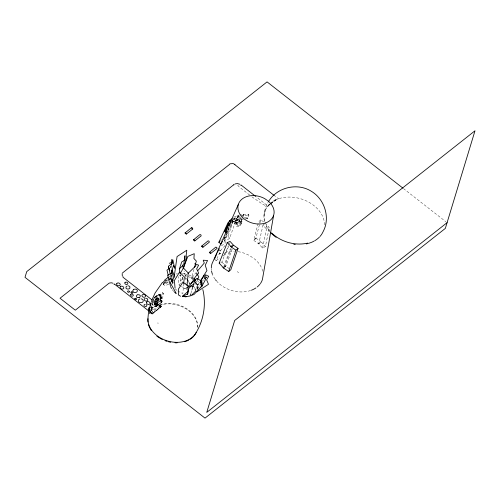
<?xml version="1.0" encoding="UTF-8"?>
<svg xmlns="http://www.w3.org/2000/svg" width="500" height="500" viewBox="0 0 500 500"><rect width="100%" height="100%" fill="white"/><g stroke="black" fill="none" stroke-linecap="round" stroke-linejoin="round"><path stroke-width="0.38" stroke-dasharray="2.5 1.88" d="M195.425 282.2L197.4 289.637L197.444 285.5L195.562 281.887M151.525 307.087L150.787 313.025L151.938 313.756L160.206 307.306L161.794 297.806A5.325 2.537 -39.8 0 0 160.044 296.694L159.406 296.856L163.644 293.544L162.519 292.656L155.75 297.931M165.325 283.319L165.394 283.125M186.419 276.25L185.012 275.794M150.494 312.331L150.269 311.656L150.069 312.856L149.787 312.675L150.169 312.062M150.387 309.175L150.162 312.106L151.938 313.756L160.356 306.825L160.206 307.306L159.219 306.325M151.938 313.756L153.131 304.981M183.669 283.612L182.831 293.531L177.969 291.194M186.9 287.194L186.706 289.481L181.838 287.144M263.981 215.512L264.269 212.519L265.819 206.588L268.012 202.506M169.806 267.956L170.944 267.056L171.112 265.512M150.787 313.025L159.531 306.225L159.75 304.675M160.206 307.306L160.688 306.956L161.012 304.631M174.681 277.019L174.106 277.269L175.062 276.856M161.262 303.094L163.644 293.544M235.688 222.731L235.512 222.806M236.287 220.2L236.219 220.381M237.119 222.8L237.362 222.738M238.844 218.9L238.556 219.019M240.263 219.469L240.294 219.225M151.931 304.344L153.075 305.163L152.075 304.175L151.4 307.15L152.544 307.962L153.694 307.062M262.613 248.069L266.494 229.006L269.288 227.45L265.8 223.637L263 225.194L258.712 243.812L262.613 248.069L265.406 246.513L269.288 227.45M160.031 302.125L161.669 300.85L160.525 300.031L162.519 292.656M160.144 299.262L160.763 295.669A6.131 2.925 -39.8 0 0 158.369 294.425L154.344 297.344M160.425 299.456A101.862 49.9 68 0 1 161.062 296.581L161.044 295.863A6.225 2.969 -39.8 0 0 159 294.562L156.781 295.663L153.787 298.238M164.638 281.887L164.944 282.812A2.712 1.019 -29.4 0 0 166.581 282.6L167.969 281.9M164.581 282.344L164.669 281.956M197.4 289.637L197.444 285.5L195.6 282.125M230.263 226.038L230.062 226.612M172.756 284.106L173.475 281.281M155.706 296.875L157.919 295.387L159.144 295.262A5.325 2.537 -39.8 0 1 160.138 295.894L160.712 295.45L160.331 296.875A101.862 49.9 68 0 0 159.7 299.756M258.131 223.5L253.694 240.325L258.712 243.812L261.506 242.256L265.406 246.513M256.106 238.269L253.694 240.325L255.9 238.119L260.725 219.831L264.65 222.594M170.944 267.056L171.519 265.019M193.081 279.513L191.475 278.056L194.219 268.463M190.969 293.15L191.825 290.219M155.981 303.181L156.525 301.363M156.55 301.962L156.888 300.85M235.863 221.438L235.806 222.219L237.431 225.425C238.962 226.044 241.275 224.594 241.306 222.906L241.144 222.656C239.594 222.019 237.331 223.506 237.269 225.175M239.831 220.206L239.5 221.069M153.075 305.163L151.95 304.275L153.294 299.85L155.137 298.412M153.969 302.213L154.419 300.738L153.294 299.85M149.919 312.444L152.137 314.181L161.85 306.15L160.169 304.831L159.45 305.763L159.6 305.281M159.45 305.544L159.594 305.062M152.137 314.181L161.85 306.15M264.525 221.688A30.875 23.019 16.9 0 1 265.5 209.694L265.644 209.213L264.125 215.025L264.669 221.206L265.525 223.25M251.894 196.831L262.031 203.806L267.387 206.612L269.006 204.319M270.087 203.463L274.312 200.206L276.675 199.275L267.731 206.444M278.775 198.45L278.625 198.931L274.975 196.075M219.575 254.125L220.538 253.325L219.619 254.231L219.544 253.275L220.394 253.156M246.375 218.756L247.862 218.438L247.7 217.344L248.744 214.281L243.025 214.237L240.181 214.844M248.744 214.281L248.906 215.375L247.862 218.438L245.119 218.412M224.525 237.95L228 236.231L234.169 218.681L235.812 220.719L229.638 238.275L222.925 242.856M179.438 285.438L180.794 281.737L180.65 280.338L183.244 279.025M151.838 302.938L151.988 302.538M223.8 266.506L230.494 248.369M224.488 266.9L231.181 248.762M224.744 267.194L225.794 266.319L232.219 248.906M242.531 216.506L243.419 214.625L242.725 216.462M242.6 217.781L243.519 215.331L243.363 214.237M220.794 262.456L221.925 262L228.394 245.688M228.675 244.981L229.519 242.85M231.325 223.119L232.956 221.619L237.288 219.475L238.538 216.394L237.725 215.362L233.481 217.463M222.894 255.987L225.362 254.3L228.762 245.938M235.812 220.719L232.675 222.275L224.781 240.681L223.688 239.788L226.419 233.412M226.7 233.275L223.688 239.788M227.375 233.044L224.338 240.125M230 226.775L232.237 221.713L232.675 222.275L230.319 224.469M241.15 217.45L236.475 218.45L231.863 220.725L232.956 221.619L234.294 218.494L233.837 217.919L232.5 221.044M239.875 224.037L241.438 220.463L241.012 219.562L242.113 221.775L240.55 225.35L238.175 226.469L236.344 226.238C235.181 224.506 233.544 222.006 235.7 220.381C237 219.25 239 217.906 240.731 218.819C243.131 219.906 240.781 225.45 239.45 223.137L240.55 225.35M214.494 259.069L216.1 260.625L220.506 250.637L225.113 245.538M154.069 302.575L154.394 301.869M239.719 220.575L238.688 221.863M153.112 299.969L153.294 299.431L153.044 299.812M195.444 283.363L197.156 280.106M164.137 283.531L163.725 284.587L164.306 285.338A4.306 1.613 -29.4 0 0 166.9 284.994L168.956 283.969M235.9 221.506L236.112 221.031M199.506 282.244L197.444 285.5L199.125 283.956M149.544 313.387L150.219 312.375M149.394 313.869L150.45 312.288M168.781 279.6L169.981 279.119L171.238 277.312L168.062 279.244M265.5 209.694L268.969 204.638L271.05 203.056M169.981 279.119L171.238 277.312M158.863 295.231L159.619 294.688L159.144 295.262M163.088 284.925L164.981 282.4M184.794 284.369L186.15 282.756M188.238 276.45L191.475 278.056L196.894 271.7M170.656 278.781L170.413 279.088L170.619 278.788M164.569 282.95L166.869 281.006M236.144 221.094L237.969 219.644L239.356 219.475L239.862 220.275M196.625 289.137L199.75 285.769M153.781 297.913L154.119 297.569M153.744 298.412L155.494 296.7M153.756 298.744L155.556 297M260.725 219.831L258.519 222.037L260.2 223.219M264.656 223.544L263 225.194L266.494 229.006M258.712 243.812L260.919 241.606L261.506 242.256M184.781 276.625L186.919 274.525M221.475 245.863L226.213 242.325M233.837 217.919L234.294 218.494L239.963 216.088M231.081 221.488L234.294 218.494M220.419 240.831L221.469 239.85M202.494 280.869L203.612 279.837M236.506 220.681L238 219.713M239.106 221.412L237.606 222.381M155.469 296.663L158.306 295.056A5.225 2.494 -39.8 0 1 160.025 296.144L160.05 296.675A102.119 50.025 68 0 0 159.562 298.825M268.856 204.8L271.025 203.088M161.062 302.644L162.169 301.769A2.25 1.331 51.7 0 0 162.438 301.075L161.881 299.894L161.094 299.975A2.25 1.331 51.7 0 0 160.831 300.669L161.381 301.85L162.169 301.769M161.819 298.344L160.819 297.356L161.175 297.081L162.3 297.969L161.819 298.344L160.681 297.525L161.163 297.15L162.3 297.975L160.075 299.706M152.162 310.831L151.012 310.056L152.162 310.831L156.406 307.519M160.681 297.525L161.156 297.162M160.512 300.087L161.663 300.863L161.188 301.225L160.037 300.45M271.569 202.662L274.169 200.688L280.725 198.113A30.875 23.019 16.9 0 1 324.487 225.431M270.225 204.181L267.875 205.963L256.256 196.875M270.812 203.731L276.675 199.275M161.663 300.863L161.188 301.225L160.044 300.406M161.062 296.581L160.331 296.875L160.606 295.844M151.425 310.138L152.088 309.206L151.256 307.762M216.1 260.625L219.806 258.094M155.569 302.688L157.106 301.675M164.887 281.175L167.431 279.631M152.844 302.712L153.156 302.062L152.544 301.425M166.906 279.8L167.225 279.619M167.938 281.831L166.544 282.531M168.2 282.444L166.144 283.469A4.306 1.613 -29.4 0 1 163.55 283.812L163.119 283.525L163.875 285.05M181.438 286.531L182.175 286.119M186.625 287.744L184.806 288.756L186.806 287.75M168.944 276.694L173.562 274.669M171.513 278.581L172.812 277.925M185.431 279.662L186.144 279.3L184.031 271M232.288 219.613L234.169 218.681M159.113 294.894L158.231 295.256M167.481 280.125L165.538 280.912L168.919 279.944M160.169 304.831L161.537 304.275A25.312 18.869 16.9 0 1 197.625 327.031M159.388 305.569L161.394 304.756A25.312 18.869 16.9 0 1 186.956 309.431A25.312 18.869 16.9 0 1 197.312 328.919M223.531 267.238L225.794 266.319L228.969 268.469M151.831 304.175L151.969 304.119A2.112 1.575 16.9 0 1 153.025 304.088M180.744 275.363L181.15 275.225L178.688 275.919M237.644 222.45L236.612 222.606M238.044 215.3L239.469 214.994M240.675 215.938L243.519 215.331L248.906 215.375M236.475 218.45L237.288 219.475L242.369 218.394M243.388 219.394L232.956 221.619L232.144 220.588M175.975 274.006L177.463 273.788M152.037 303.962L153.075 303.938M170.106 279.587L170.994 279.469M238.487 219.481L239.681 219.7M244.269 217.319L247.7 217.344M184.438 273.775L188.275 274.762M182.406 273.644L184.706 273.794M236.644 222.669L235.931 222.4M188.988 274.956L193.394 277.175M241.438 220.463L241.812 220.925M242.113 221.775C239.675 220.969 236.163 223.188 236.088 225.837M235.75 221.819L236.25 222.619M193.538 278.288L191.581 277.05L194.194 279.113M159.531 306.225L160.688 306.956M172.65 280.956L170.912 278.031A4.306 1.613 -29.4 0 0 169.35 278.062M169.556 279.1L169.856 279.35L169.587 279.169A2.712 1.019 -29.4 0 0 169.156 279.113M151.394 307.188L152.544 307.962M255.9 238.119L260.919 241.606M237.225 271.619L238.669 272.625M191.475 278.056L193.119 279.331M403.456 188.556L445.85 221.706M160.019 305.312L161.706 306.631M153.119 300.806L154.344 301.769M150.062 311.962L152.287 313.7M149.794 312.638L150.069 312.856A101.862 66.231 33.7 0 1 150.294 309.931M184.794 277.581L186.431 278.875M180.7 286.194L178.994 284.775L178.269 276.462M175.119 288.825L177.4 290.719M249.681 195.081L238.981 186.744L237.025 184.231M173.869 291.506L171.781 289.256M223.756 252.744L225.362 254.3M219.438 249.6L220.506 250.637M218.675 249.587L220.281 251.144A4.194 1.188 -46.2 0 1 220.931 250.031M160 295.712L161.488 297.181M221.925 262L225.794 266.319M197.013 280.031L199.519 283.131M228 236.231L229.638 238.275M223.137 238.637L224.781 240.681M237.725 215.362L238.538 216.394M231.863 221.244L232.675 222.275M269.881 230.719L267.238 227.331L265.812 223.931M234.587 222.812L234.844 223.212C237.3 224.213 240.894 221.863 240.987 219.213M187.994 280.575L188.731 281.925M239 219.494L240.463 222.45M235.969 222.463L237.431 225.425M198.225 290.256L197.425 287.331L197.294 284.206L199.137 288.1M243.025 214.237L243.519 215.331M236.794 218.381L237.288 219.475M170.438 266.144L171.312 268.3M194.381 286.938L194.881 288.244M171.281 274.844L172.5 278.419M171.344 278.319L171.35 279.387A5.481 2.05 -29.4 0 1 170.931 280.1M170.556 275.181L171.656 279.644M197.994 288.944L197.294 284.206M171.256 274.475L171.838 278.181M180.094 274.1L181.244 283.081M182.656 277.075L182.931 281.619M182.613 277.162L182.838 280.969M250.7 290.487A26.412 19.688 16.9 0 1 216.806 281.344M215.094 279.206A26.412 19.688 16.9 0 1 212.362 274.062M211.438 270.262A26.412 19.688 16.9 0 1 211.325 268.756M225.056 252.338A26.412 19.688 16.9 0 1 234.375 251.3M238.125 251.675A26.412 19.688 16.9 0 1 249.662 255.606L255.119 259.4A26.412 19.688 16.9 0 1 262.75 271.444M270.006 231.844A30.875 23.019 16.9 0 1 265.419 224.444M156.294 301.606A1.219 0.444 -54.5 0 1 156.7 301.194M156.231 301.506A1.512 0.55 -54.5 0 1 156.488 301.225M164.938 281.512A3.456 1.294 -29.4 0 1 165.362 281.025M152.531 301.475A0.925 0.688 16.9 0 1 153.1 302.444A0.925 0.688 16.9 0 1 151.95 302.738M153.819 307.231A2.112 1.575 16.9 0 1 151.344 306.537M151.225 307.887A1.85 1.381 16.9 0 1 151.944 309.6A1.85 1.381 16.9 0 1 150.106 310.319M157.794 323.019L158.138 323.113L157.794 323.019M238.081 215.812L236.831 218.9L238.081 215.812M220.062 253.725L219.581 253.312L220.062 253.725"/><path stroke-width="0.75" d="M143.231 300.562L143.056 301.569A3.144 2.344 16.9 0 1 141.7 302.613L139.775 302.569A2.119 1.581 16.9 0 1 138.412 301.475L138.419 299.962L139.775 298.925M140.256 296L140.119 296.794A2.512 1.875 16.9 0 1 139.044 297.619M137.325 290.581L137.156 291.494A2.944 2.194 16.9 0 1 135.912 292.444L134.169 292.425A1.856 1.388 16.9 0 1 132.956 291.444L132.812 290.525L133.7 289.35M157.219 298.412L156.319 299.206L157.456 299.931A1.181 0.881 16.9 0 0 158.144 299.688L158.3 298.969L157.262 298.406M187.3 294.538L187.869 291.544L187.994 285.831L182.956 282.181L178.406 289.081L178.356 294.862L180.575 296.25M187.031 285.669L188.206 272.962L183.412 268.019L180.275 273.444M183.669 283.612L184.338 277.013L179.544 272.069L174.394 280.512L175.056 288.069M171.2 264.744L171.794 259.344L172.281 262.312L169.269 263.275M185.037 232.981C186.031 231.95 187.638 235.994 185.037 232.981L191.55 227.644L192.494 227.981L192.763 228.988L186.375 234.031M193.444 239.856C194.438 238.825 196.044 242.869 193.444 239.856L199.956 234.519L200.9 234.862L201.175 235.863L194.788 240.906M201.581 246.181C202.575 245.144 204.181 249.194 201.581 246.181L208.094 240.837L209.037 241.181L209.312 242.188L202.925 247.225M209.312 252.444C210.306 251.406 211.912 255.456 209.312 252.444L215.825 247.1L216.769 247.444L217.037 248.45L210.656 253.487M238.4 204.231L229.112 225.169L228.525 229.288L227.094 232.581L225.644 232.144L226.244 227.938L228.388 223.925M225.644 232.144C227.763 227.631 227.288 221.581 232.131 218.6M174.219 276.506L177.075 256.55L186.8 250.231L186.163 255.45L186.669 257.831L183.219 268.7M154.831 304.406C153.881 302.281 156.525 294.475 158.944 299.188C158.819 300.956 155.731 300.869 155.662 299.106M273.612 215.387L262.4 279.594A26.412 19.688 16.9 0 1 260.406 283.562M150.113 305.9L150.794 303.181L148.369 313.681L147.881 319.163A25.312 18.869 16.9 0 0 147.969 322.044M148.869 310.963L149.544 308.269M171.144 273.731L173.494 265.363L174.694 268.238L172.8 259.694L172.594 263.212L168.35 266.262L170.369 274.444M194.431 267.725L196.331 261.081L193.925 258.488L194.244 253.669L187.838 256.419L183.306 268.325M190.119 296.081L190.756 293.881M192.037 289.481L194.45 281.613L196.75 278.369L200.438 280.45L201.444 286.55L193.975 294.506L192.125 295.169M155.781 303.562C155.688 306.025 154.175 304.744 155.363 303.212M114.038 284.381L114.181 283.9L149.456 311.488M122.175 273.581L122.312 276.163M122.506 272.931L234.081 184.488L233.938 184.969M123.119 276.75L122.975 277.231L152.5 300.325M154.631 304.581L155.688 301.094M156.619 304.288L158.35 299.35M234.788 164.644L234.931 164.163M240.819 185.4L240.969 184.919L255.644 196.4M179.425 268.863L181.725 261.944L185.075 259.856L184.931 255.775L183.738 264.606L179.425 268.863L180 273.35M228.706 271.525L235.919 250.181L238.05 248.4L233.562 245.275L230.081 241.438L227.338 242.556L219.175 263.119L223.663 268.106L228.706 271.525L230.837 269.738L238.05 248.4M151.088 303.544L151.244 303.094M224.994 230.981L226.256 228.088M226.056 228.575L226.119 228.256L226.056 228.569M227.138 226.244L226.812 227.094M151.637 300.519L155.125 292.95L162.544 282.269M224.981 230.831L224.619 231.794L225.15 230.931M225.431 230.175L226 228.744M227.244 226.488L226.337 228.456M227.306 226.519L226.925 227.375M227.537 226.012L227.794 225.413M226.294 231.525L225.931 232.488L226.181 232.131M214.494 259.069L216.887 253.65M217.481 252.294L218.381 250.263M225.725 232.812L212.05 263.637A26.412 19.688 16.9 0 0 211.319 268.006M225.594 229.794L227.275 226.375M221.094 244.106L218.837 242.3L228.062 222.656L231.031 220.231M221.425 243.406L222.413 241.3M226.4 228.487L226.675 227.913M226.275 228.175L226.694 227.2M225.919 229.431L226.3 228.656M226.55 227.613L227.106 226.381M225.806 229.531L225.4 230.281M225.863 229.562L225.463 230.312M197.494 279.456L198.863 276.856L196.737 273.431L197.044 274.775L194.638 277.919L195.138 281.319M202.05 286.106L205.475 279.6L203.625 275.262L204.206 275.7L201.519 279.75L202.05 286.106L200.837 286.994M227.662 224.731L229.112 225.169L230.75 222.1M227.469 225.7L227.744 225.194M163.113 282.456L164.213 280.975M200.338 280.944L206.95 270.519L205.244 265.244L207.562 260.5L203.225 260.206L204.281 263.031L197.881 270.544M125.037 282.481L124.869 282.725A1.556 1.163 16.9 0 0 126.219 284.456A1.556 1.163 16.9 0 0 127.812 283.244A1.556 1.163 16.9 0 0 125.631 282.144L125.044 282.469M151.381 301.775L151.775 301.45M268.381 201.825C276.681 187.319 297.337 182.319 311.438 191.344C324.856 199.444 330.606 218.119 322.925 232.006A30.875 23.019 16.9 0 1 319.981 236.488M194.656 278.55L190.206 284.619L189.1 282.6M197.331 274.913L198.663 273.087L196.644 268.85L198.65 265.144L194.625 263.819M188.162 286.6L189.519 284.988M200.794 284.65L202.35 282.969M191.025 295.744L195.888 290.869L195.131 288.9M187.987 273.475L196 265.606M218.837 242.3L219.894 241.319M200.25 282.925L201.931 281.381M204.737 278.806L206.419 277.262M231.294 246.188L231.981 246.581L230.812 246.4L231.425 247.062L233.562 245.275L230.812 246.4L227.338 242.556M223.663 268.106L224.219 267.625M182.344 296.269L187.869 291.544M164.331 280.356L168.369 277.144M190.981 283.444L195.487 279.681M229.662 164.325L60.025 298.238L75.312 310.188L109.131 283.125L111.231 282.787L113.019 283.219M169.244 268.4L166.969 270.2L168.269 275.444M157.419 302.875L159.869 300.944M156.631 306.137L160.506 303.081M447.081 222.669L206.75 412.388L234.669 320.494L475 130.775L445.344 228.394L205.012 418.113L25 277.331L26.738 271.606L267.069 81.888L402.844 188.075M196.812 291.906L208.506 284.281L206.606 279.825L208.713 276.281L205.356 274.738L206.075 277.644M156.312 306.369L154.588 306.244M187.469 287.413L194.112 284.037M182.262 296.519L187.812 293.85L188.794 288.456L190.925 286.212L193.487 286.269M127.175 285.938L126.019 286.819L125.994 288.075A1.681 1.256 16.9 0 0 127.1 288.975L128.706 288.988A2.756 2.056 16.9 0 0 129.856 288.1L129.887 286.844A1.681 1.256 16.9 0 0 128.775 285.944L128.25 285.831M133.887 289.269L135.963 289.144M137.269 294.85L136.481 295.55L136.469 296.737A1.644 1.225 16.9 0 0 137.531 297.594L139.044 297.619M219.175 263.119L219.662 262.913M223.05 267.444L223.531 267.238M155.169 303.212C151.862 305.413 159.425 306.331 156.669 303.4M157.075 298.431L156.469 298.931L156.594 299.644M229.806 163.844L233.206 163.544M145.225 298.306L144.312 299A1.85 1.381 16.9 0 0 145.919 301.062A1.85 1.381 16.9 0 0 147.812 299.619M144.775 304.35L144.062 304.894A1.444 1.075 16.9 0 0 144.956 306.394A1.444 1.075 16.9 0 0 146.75 305.938A1.444 1.075 16.9 0 0 145.856 304.431M235.025 183.944L237.406 183.581L239.894 184.25M189.65 296.019L186.213 296.719L183.3 296.537L186.106 296.737L183.031 296.562M156.287 306.631L154.969 306.531M137.556 294.725L139.069 294.75A1.644 1.225 16.9 0 1 140.131 295.606M307.844 243.106C295.05 246.012 281.125 242.019 271.65 232.981M156.7 303.1C158.131 303.019 158.975 305.975 157.125 305.7M141.069 298.819L141.7 298.962A2.119 1.581 16.9 0 1 143.062 300.062M227.081 228.85L228.525 229.288M229.769 220.794L231.081 221.488L229.988 220.594M227.8 224.475L229.112 225.169M226.381 227.681L227.05 228.038M231.425 247.062L235.919 250.181M233.675 163.775L274.363 195.6M191.425 227.938L192.763 228.988M174.406 292L176.006 293.469M156.662 304.188L157.225 305.525L156.85 304.131M194.194 279.113L195.169 280.331M187.312 279.725L187.994 280.575M176.175 293.3L170.294 282.787L173.625 278.125L171.556 270.369L171.606 273.087L167.625 275.3L170.588 286.488M170.881 287.175L171.481 288.562M171.9 269.738L174.525 276.194M168.35 266.262L169.812 270.556M172.744 279.137L173.231 280.569M202.831 289.55C206.331 303.906 203.819 319.619 196.3 332.3A25.312 18.869 16.9 0 1 194 335.931M182.494 264.962L183.456 268.738M171.838 280.387L172.394 282.619M172.069 279.662L172.644 283.363M259.962 284.163A26.412 19.688 16.9 0 1 257.25 286.925M255.969 287.881A26.412 19.688 16.9 0 1 251.412 290.231M216.35 280.819A26.412 19.688 16.9 0 1 215.494 279.75M212.362 274.062A26.412 19.688 16.9 0 1 211.556 271.025M218.681 249.587A4.194 1.188 -46.2 0 1 218.756 249.419M219.125 248.769A4.194 1.188 -46.2 0 1 219.256 248.575M193.512 336.475A25.312 18.869 16.9 0 1 189.981 339.356M188.7 340.087A25.312 18.869 16.9 0 1 184.681 341.719M177.156 342.831A25.312 18.869 16.9 0 1 175.006 342.788M170.681 342.25A25.312 18.869 16.9 0 1 168.525 341.769M167.106 341.362A25.312 18.869 16.9 0 1 165.019 340.65M162.331 339.494A25.312 18.869 16.9 0 1 159.775 338.113M159.169 337.738A25.312 18.869 16.9 0 1 156.844 336.119M151.344 330.438A25.312 18.869 16.9 0 1 150.562 329.244M150.156 328.55A25.312 18.869 16.9 0 1 148.394 324.231M319.45 237.062A30.875 23.019 16.9 0 1 314.906 240.637M314.256 241.012A30.875 23.019 16.9 0 1 308.394 243.4M307.7 243.588A30.875 23.019 16.9 0 1 306.269 243.919M295.206 244.425A30.875 23.019 16.9 0 1 293.762 244.25M276.175 237.381A30.875 23.019 16.9 0 1 270.494 232.394M196.144 332.456A25.312 18.869 16.9 0 1 167.862 341.062A25.312 18.869 16.9 0 1 148.025 318.681M146.144 298.281A1.85 1.381 16.9 0 1 147.037 298.631M147.394 298.919A1.85 1.381 16.9 0 1 147.662 299.256M136.469 289.381A1.856 1.388 16.9 0 1 137.175 290.125M129.3 291.381A0.925 0.688 16.9 0 1 128.55 292.3A0.925 0.688 16.9 0 1 127.625 291.256L128.081 290.906A0.925 0.688 16.9 0 1 129.169 291.212M145.356 295.425A1.85 1.381 16.9 0 1 143.856 297.262A1.85 1.381 16.9 0 1 142.006 295.175L142.919 294.475A1.85 1.381 16.9 0 1 145.094 295.087M149.219 309.975A1.85 1.381 16.9 0 1 148.5 308.263L149.412 307.562A1.85 1.381 16.9 0 1 150.338 307.538M116.894 283.381L116.694 283.669A1.85 1.381 16.9 0 0 118.306 285.731A1.85 1.381 16.9 0 0 120.2 284.288A1.85 1.381 16.9 0 0 117.606 282.975L116.9 283.369M120.394 286.644L120.188 286.944A1.9 1.412 16.9 0 0 121.838 289.056A1.9 1.412 16.9 0 0 123.775 287.581A1.9 1.412 16.9 0 0 121.125 286.231L120.4 286.637M131.15 292.031L131.05 292.175A0.925 0.688 16.9 0 0 131.85 293.206A0.925 0.688 16.9 0 0 132.8 292.488A0.925 0.688 16.9 0 0 131.506 291.831L131.15 292.025M130.794 294.375L130.644 294.594A1.388 1.037 16.9 0 0 131.85 296.137A1.388 1.037 16.9 0 0 133.269 295.056A1.388 1.037 16.9 0 0 131.325 294.075L130.8 294.369M134.919 298.538L134.819 298.688A0.925 0.688 16.9 0 0 135.619 299.713A0.925 0.688 16.9 0 0 136.569 298.994A0.925 0.688 16.9 0 0 135.275 298.337L134.919 298.531M146.75 302.05L146.55 302.344A1.85 1.381 16.9 0 0 148.156 304.406A1.85 1.381 16.9 0 0 150.05 302.962A1.85 1.381 16.9 0 0 147.463 301.65L146.756 302.044M268.519 201.269L264.7 198.612A18.469 13.769 16.9 0 0 237.925 206.594A18.469 13.769 16.9 0 0 262.594 223.731A18.469 13.769 16.9 0 0 268.519 201.269"/></g></svg>
